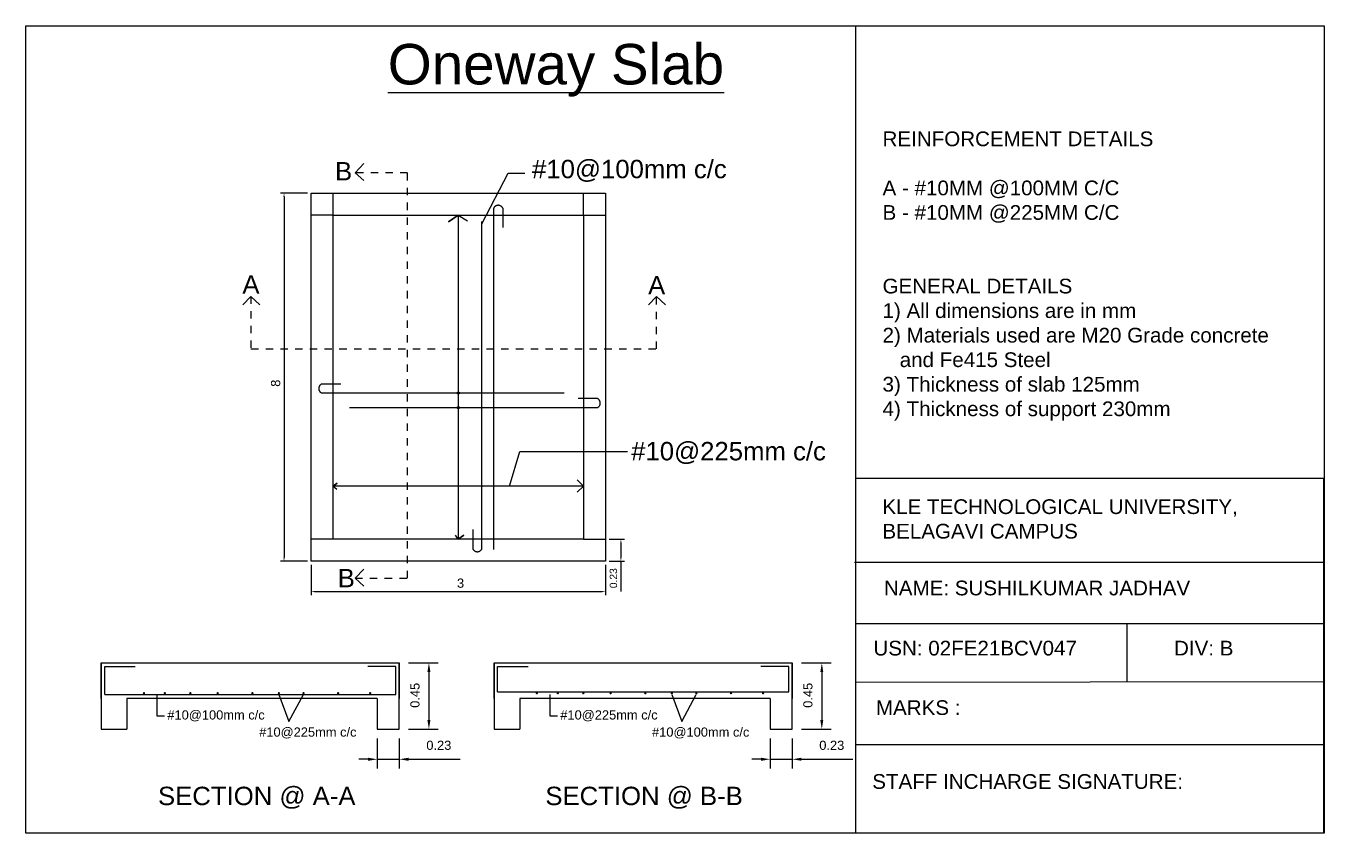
# Model space of a CAD drawing. Header units: metres. Extents: x 1633.6 to 1695.9, y 1860.4 to 1871.4.
# Drawn here: x 1633.61 to 1651.25, y 1860.37 to 1871.34 of the extents above; entities that cross this region are included whole.
import ezdxf

# ---------------------------------------------------------------- set-up
doc = ezdxf.new("R2010")
doc.units = ezdxf.units.M
doc.linetypes.add('ACAD_ISO02W100', pattern=[15, 12, -3])
doc.styles.get("Standard").update_dxf_attribs({"font": 'arial.ttf'})
doc.dimstyles.new('ISO-25', dxfattribs={"dimtxt": 2.5, "dimasz": 2.5, "dimexe": 1.25, "dimexo": 0.625, "dimtad": 1, "dimtxsty": 'Standard', "dimcen": 2.5, "dimadec": 0, "dimazin": 0, "dimtfac": 1, "dimtmove": 0, "dimatfit": 3, "dimfxl": 1, "dimarcsym": 0})

# ---------------------------------------------------------------- blocks, each defined once
blk = doc.blocks.new('*D23')
at = {"color": 0, "lineweight": -2, "ltscale": 0.05, "transparency": 16777216}
for p, q in [((1637.485, 1864.014), (1637.485, 1863.602)), ((1641.485, 1864.014), (1641.485, 1863.602)), ((1637.535, 1863.652), (1641.435, 1863.652))]:
    blk.add_line(p, q, dxfattribs=at)
at = {"color": 0, "ltscale": 0.05, "transparency": 16777216}
for points in [[(1637.535, 1863.66), (1637.535, 1863.643), (1637.485, 1863.652)], [(1641.435, 1863.66), (1641.435, 1863.643), (1641.485, 1863.652)]]:
    blk.add_solid(points, dxfattribs=at)
at = {"layer": 'Defpoints', "color": 0, "ltscale": 0.05, "transparency": 16777216}
for p in [(1637.485, 1864.064), (1641.485, 1864.064), (1641.485, 1863.652)]:
    blk.add_point(p, dxfattribs=at)
at = {"color": 0, "ltscale": 0.05, "transparency": 16777216, "insert": (1639.516, 1863.766), "char_height": 0.125, "attachment_point": 5}
blk.add_mtext('3', dxfattribs=at)
blk = doc.blocks.new('*D24')
at = {"color": 0, "lineweight": -2, "ltscale": 0.05, "transparency": 16777216}
for p, q in [((1637.435, 1869.064), (1637.068, 1869.064)), ((1637.118, 1869.014), (1637.118, 1864.114)), ((1637.435, 1864.064), (1637.068, 1864.064))]:
    blk.add_line(p, q, dxfattribs=at)
at = {"color": 0, "ltscale": 0.05, "transparency": 16777216}
for points in [[(1637.109, 1869.014), (1637.126, 1869.014), (1637.118, 1869.064)], [(1637.109, 1864.114), (1637.126, 1864.114), (1637.118, 1864.064)]]:
    blk.add_solid(points, dxfattribs=at)
at = {"layer": 'Defpoints', "color": 0, "ltscale": 0.05, "transparency": 16777216}
for p in [(1637.485, 1869.064), (1637.118, 1864.064), (1637.485, 1864.064)]:
    blk.add_point(p, dxfattribs=at)
at = {"color": 0, "ltscale": 0.05, "transparency": 16777216, "insert": (1637.004, 1866.483), "char_height": 0.125, "attachment_point": 5, "rotation": 90}
blk.add_mtext('8', dxfattribs=at)
blk = doc.blocks.new('*D27')
at = {"color": 0, "lineweight": -2, "ltscale": 0.05, "transparency": 16777216}
for p, q in [((1641.535, 1864.364), (1641.744, 1864.364)), ((1641.694, 1864.314), (1641.694, 1864.114)), ((1641.535, 1864.064), (1641.744, 1864.064)), ((1641.694, 1864.064), (1641.694, 1863.654))]:
    blk.add_line(p, q, dxfattribs=at)
at = {"color": 0, "ltscale": 0.05, "transparency": 16777216}
for points in [[(1641.686, 1864.314), (1641.703, 1864.314), (1641.694, 1864.364)], [(1641.686, 1864.114), (1641.703, 1864.114), (1641.694, 1864.064)]]:
    blk.add_solid(points, dxfattribs=at)
at = {"layer": 'Defpoints', "color": 0, "ltscale": 0.05, "transparency": 16777216}
for p in [(1641.485, 1864.364), (1641.485, 1864.064), (1641.694, 1864.064)]:
    blk.add_point(p, dxfattribs=at)
at = {"color": 0, "ltscale": 0.05, "transparency": 16777216, "insert": (1641.593, 1863.834), "char_height": 0.05, "attachment_point": 5, "rotation": 90}
blk.add_mtext('{\\H2x;0.23}', dxfattribs=at)
blk = doc.blocks.new('*D28')
at = {"color": 0, "lineweight": -2, "ltscale": 0.125, "transparency": 16777216}
for p, q in [((1638.384, 1861.658), (1638.384, 1861.249)), ((1638.684, 1861.658), (1638.684, 1861.249)), ((1638.259, 1861.374), (1638.134, 1861.374)), ((1638.384, 1861.374), (1638.684, 1861.374)), ((1638.809, 1861.374), (1639.509, 1861.374))]:
    blk.add_line(p, q, dxfattribs=at)
at = {"color": 0, "ltscale": 0.125, "transparency": 16777216}
for points in [[(1638.259, 1861.395), (1638.259, 1861.353), (1638.384, 1861.374)], [(1638.809, 1861.395), (1638.809, 1861.353), (1638.684, 1861.374)]]:
    blk.add_solid(points, dxfattribs=at)
at = {"layer": 'Defpoints', "color": 0, "ltscale": 0.125, "transparency": 16777216}
for p in [(1638.384, 1861.783), (1638.684, 1861.783), (1638.684, 1861.374)]:
    blk.add_point(p, dxfattribs=at)
at = {"color": 0, "ltscale": 0.125, "transparency": 16777216, "insert": (1639.221, 1861.563), "char_height": 0.125, "attachment_point": 5}
blk.add_mtext('0.23', dxfattribs=at)
blk = doc.blocks.new('*D29')
at = {"color": 0, "lineweight": -2, "ltscale": 0.125, "transparency": 16777216}
for p, q in [((1638.809, 1862.683), (1639.211, 1862.683)), ((1639.086, 1862.558), (1639.086, 1861.908)), ((1638.809, 1861.783), (1639.211, 1861.783))]:
    blk.add_line(p, q, dxfattribs=at)
at = {"color": 0, "ltscale": 0.125, "transparency": 16777216}
for points in [[(1639.065, 1862.558), (1639.107, 1862.558), (1639.086, 1862.683)], [(1639.065, 1861.908), (1639.107, 1861.908), (1639.086, 1861.783)]]:
    blk.add_solid(points, dxfattribs=at)
at = {"layer": 'Defpoints', "color": 0, "ltscale": 0.125, "transparency": 16777216}
for p in [(1638.684, 1862.683), (1638.684, 1861.783), (1639.086, 1861.783)]:
    blk.add_point(p, dxfattribs=at)
at = {"color": 0, "ltscale": 0.125, "transparency": 16777216, "insert": (1638.897, 1862.243), "char_height": 0.125, "width": 0.22783, "attachment_point": 5, "rotation": 90}
blk.add_mtext('0.45', dxfattribs=at)
blk = doc.blocks.new('*D30')
at = {"color": 0, "lineweight": -2, "ltscale": 0.125, "transparency": 16777216}
for p, q in [((1643.722, 1861.658), (1643.722, 1861.249)), ((1644.022, 1861.658), (1644.022, 1861.249)), ((1643.597, 1861.374), (1643.472, 1861.374)), ((1643.722, 1861.374), (1644.022, 1861.374)), ((1644.147, 1861.374), (1644.846, 1861.374))]:
    blk.add_line(p, q, dxfattribs=at)
at = {"color": 0, "ltscale": 0.125, "transparency": 16777216}
for points in [[(1643.597, 1861.395), (1643.597, 1861.353), (1643.722, 1861.374)], [(1644.147, 1861.395), (1644.147, 1861.353), (1644.022, 1861.374)]]:
    blk.add_solid(points, dxfattribs=at)
at = {"layer": 'Defpoints', "color": 0, "ltscale": 0.125, "transparency": 16777216}
for p in [(1643.722, 1861.783), (1644.022, 1861.783), (1644.022, 1861.374)]:
    blk.add_point(p, dxfattribs=at)
at = {"color": 0, "ltscale": 0.125, "transparency": 16777216, "insert": (1644.559, 1861.563), "char_height": 0.125, "attachment_point": 5}
blk.add_mtext('0.23', dxfattribs=at)
blk = doc.blocks.new('*D31')
at = {"color": 0, "lineweight": -2, "ltscale": 0.125, "transparency": 16777216}
for p, q in [((1644.147, 1862.683), (1644.549, 1862.683)), ((1644.424, 1862.558), (1644.424, 1861.908)), ((1644.147, 1861.783), (1644.549, 1861.783))]:
    blk.add_line(p, q, dxfattribs=at)
at = {"color": 0, "ltscale": 0.125, "transparency": 16777216}
for points in [[(1644.403, 1862.558), (1644.444, 1862.558), (1644.424, 1862.683)], [(1644.403, 1861.908), (1644.444, 1861.908), (1644.424, 1861.783)]]:
    blk.add_solid(points, dxfattribs=at)
at = {"layer": 'Defpoints', "color": 0, "ltscale": 0.125, "transparency": 16777216}
for p in [(1644.022, 1862.683), (1644.022, 1861.783), (1644.424, 1861.783)]:
    blk.add_point(p, dxfattribs=at)
at = {"color": 0, "ltscale": 0.125, "transparency": 16777216, "insert": (1644.235, 1862.243), "char_height": 0.125, "width": 0.22783, "attachment_point": 5, "rotation": 90}
blk.add_mtext('0.45', dxfattribs=at)

msp = doc.modelspace()

# ---------------------------------------------------------------- hatches: boundary and pattern name
at = {"linetype": 'ACAD_ISO02W100'}
h = msp.add_hatch(color=256, dxfattribs=at)
h.dxf.hatch_style = 1
h.paths.add_polyline_path([(1639.485, 1866.364, 0.414214), (1639.471, 1866.35), (1639.485, 1866.35)])
h.paths.add_polyline_path([(1639.485, 1866.364), (1639.485, 1866.35), (1639.499, 1866.35, 0.414214)])
h.paths.add_polyline_path([(1639.499, 1866.35), (1639.485, 1866.35), (1639.485, 1866.336, 0.414214)])
h.paths.add_polyline_path([(1639.485, 1866.35), (1639.471, 1866.35, 0.414214), (1639.485, 1866.336)])
h = msp.add_hatch(color=256, dxfattribs=at)
h.dxf.hatch_style = 1
h.paths.add_polyline_path([(1639.485, 1866.165, 0.414214), (1639.471, 1866.151), (1639.485, 1866.151)])
h.paths.add_polyline_path([(1639.485, 1866.165), (1639.485, 1866.151), (1639.499, 1866.151, 0.414214)])
h.paths.add_polyline_path([(1639.499, 1866.151), (1639.485, 1866.151), (1639.485, 1866.137, 0.414214)])
h.paths.add_polyline_path([(1639.485, 1866.151), (1639.471, 1866.151, 0.414214), (1639.485, 1866.137)])
h = msp.add_hatch(color=256, dxfattribs=at)
h.dxf.hatch_style = 1
h.paths.add_polyline_path([(1639.806, 1865.098, 0.414214), (1639.792, 1865.084), (1639.806, 1865.084)])
h.paths.add_polyline_path([(1639.806, 1865.098), (1639.806, 1865.084), (1639.82, 1865.084, 0.414214)])
h.paths.add_polyline_path([(1639.82, 1865.084), (1639.806, 1865.084), (1639.806, 1865.07, 0.414214)])
h.paths.add_polyline_path([(1639.806, 1865.084), (1639.792, 1865.084, 0.414214), (1639.806, 1865.07)])
h = msp.add_hatch(color=256, dxfattribs=at)
h.dxf.hatch_style = 1
h.paths.add_polyline_path([(1639.966, 1865.098, 0.414214), (1639.952, 1865.084), (1639.966, 1865.084)])
h.paths.add_polyline_path([(1639.966, 1865.098), (1639.966, 1865.084), (1639.98, 1865.084, 0.414214)])
h.paths.add_polyline_path([(1639.98, 1865.084), (1639.966, 1865.084), (1639.966, 1865.07, 0.414214)])
h.paths.add_polyline_path([(1639.966, 1865.084), (1639.952, 1865.084, 0.414214), (1639.966, 1865.07)])
h = msp.add_hatch(color=256, dxfattribs=at)
h.dxf.hatch_style = 1
h.paths.add_polyline_path([(1635.231, 1862.272, 1), (1635.199, 1862.272, 1)])
h = msp.add_hatch(color=256, dxfattribs=at)
h.dxf.hatch_style = 1
h.paths.add_polyline_path([(1635.515, 1862.272, 1), (1635.483, 1862.272, 1)])
h = msp.add_hatch(color=256, dxfattribs=at)
h.dxf.hatch_style = 1
h.paths.add_polyline_path([(1635.862, 1862.272, 1), (1635.829, 1862.272, 1)])
h = msp.add_hatch(color=256, dxfattribs=at)
h.dxf.hatch_style = 1
h.paths.add_polyline_path([(1636.233, 1862.272, 1), (1636.201, 1862.272, 1)])
h = msp.add_hatch(color=256, dxfattribs=at)
h.dxf.hatch_style = 1
h.paths.add_polyline_path([(1636.705, 1862.272, 1), (1636.672, 1862.272, 1)])
h = msp.add_hatch(color=256, dxfattribs=at)
h.dxf.hatch_style = 1
h.paths.add_polyline_path([(1637.064, 1862.272, 1), (1637.032, 1862.272, 1)])
h = msp.add_hatch(color=256, dxfattribs=at)
h.dxf.hatch_style = 1
h.paths.add_polyline_path([(1637.399, 1862.272, 1), (1637.366, 1862.272, 1)])
h = msp.add_hatch(color=256, dxfattribs=at)
h.dxf.hatch_style = 1
h.paths.add_polyline_path([(1637.869, 1862.272, 1), (1637.836, 1862.272, 1)])
h = msp.add_hatch(color=256, dxfattribs=at)
h.dxf.hatch_style = 1
h.paths.add_polyline_path([(1638.304, 1862.272, 1), (1638.271, 1862.272, 1)])
h = msp.add_hatch(color=256, dxfattribs=at)
h.dxf.hatch_style = 1
h.paths.add_polyline_path([(1640.569, 1862.272, 1), (1640.536, 1862.272, 1)])
h = msp.add_hatch(color=256, dxfattribs=at)
h.dxf.hatch_style = 1
h.paths.add_polyline_path([(1640.853, 1862.272, 1), (1640.82, 1862.272, 1)])
h = msp.add_hatch(color=256, dxfattribs=at)
h.dxf.hatch_style = 1
h.paths.add_polyline_path([(1641.2, 1862.272, 1), (1641.167, 1862.272, 1)])
h = msp.add_hatch(color=256, dxfattribs=at)
h.dxf.hatch_style = 1
h.paths.add_polyline_path([(1641.571, 1862.272, 1), (1641.538, 1862.272, 1)])
h = msp.add_hatch(color=256, dxfattribs=at)
h.dxf.hatch_style = 1
h.paths.add_polyline_path([(1642.043, 1862.272, 1), (1642.01, 1862.272, 1)])
h = msp.add_hatch(color=256, dxfattribs=at)
h.dxf.hatch_style = 1
h.paths.add_polyline_path([(1642.402, 1862.272, 1), (1642.369, 1862.272, 1)])
h = msp.add_hatch(color=256, dxfattribs=at)
h.dxf.hatch_style = 1
h.paths.add_polyline_path([(1642.736, 1862.272, 1), (1642.704, 1862.272, 1)])
h = msp.add_hatch(color=256, dxfattribs=at)
h.dxf.hatch_style = 1
h.paths.add_polyline_path([(1643.206, 1862.272, 1), (1643.174, 1862.272, 1)])
h = msp.add_hatch(color=256, dxfattribs=at)
h.dxf.hatch_style = 1
h.paths.add_polyline_path([(1643.642, 1862.272, 1), (1643.609, 1862.272, 1)])

# ---------------------------------------------------------------- linework, layer by layer
for p, q in [((1644.887, 1865.193), (1644.887, 1871.337)), ((1637.785, 1868.764), (1637.785, 1869.064)), ((1641.185, 1868.764), (1641.185, 1869.064)), ((1637.785, 1868.764), (1637.485, 1868.764)), ((1641.185, 1868.764), (1641.485, 1868.764)), ((1637.785, 1864.364), (1637.485, 1864.364)), ((1641.185, 1864.364), (1641.485, 1864.364)), ((1644.87, 1864.052), (1651.247, 1864.052)), ((1644.88, 1863.219), (1651.247, 1863.219)), ((1648.567, 1863.219), (1648.567, 1862.428)), ((1644.89, 1862.423), (1651.247, 1862.432)), ((1644.89, 1861.576), (1651.247, 1861.576))]:
    msp.add_line(p, q)
for p, q in [((1638.085, 1869.343), (1638.2, 1869.466)), ((1638.085, 1869.343), (1638.2, 1869.235)), ((1638.2, 1869.235), (1638.085, 1869.343)), ((1639.806, 1868.648), (1640.165, 1869.338)), ((1640.165, 1869.338), (1640.389, 1869.338)), ((1639.485, 1868.764), (1639.35, 1868.676)), ((1639.35, 1868.676), (1639.485, 1868.764)), ((1639.485, 1868.764), (1639.485, 1864.364)), ((1639.485, 1868.764), (1639.61, 1868.688)), ((1639.966, 1864.225), (1639.966, 1868.861)), ((1640.09, 1868.861), (1640.09, 1868.6)), ((1639.806, 1864.233), (1639.806, 1868.679)), ((1636.669, 1867.662), (1636.56, 1867.547)), ((1636.56, 1867.547), (1636.669, 1867.662)), ((1636.669, 1867.662), (1636.791, 1867.547)), ((1642.176, 1867.662), (1642.068, 1867.547)), ((1642.068, 1867.547), (1642.176, 1867.662)), ((1642.176, 1867.662), (1642.299, 1867.547)), ((1637.629, 1866.473), (1637.89, 1866.473)), ((1640.922, 1866.35), (1637.629, 1866.35)), ((1641.375, 1866.274), (1641.114, 1866.274)), ((1638.009, 1866.151), (1641.375, 1866.151)), ((1640.183, 1865.084), (1640.322, 1865.556)), ((1640.322, 1865.556), (1641.784, 1865.556)), ((1637.785, 1865.084), (1637.842, 1865.125)), ((1637.842, 1865.125), (1637.785, 1865.084)), ((1641.185, 1865.084), (1637.785, 1865.084)), ((1637.785, 1865.084), (1637.836, 1865.042)), ((1641.185, 1865.084), (1641.099, 1865.17)), ((1641.099, 1865.17), (1641.185, 1865.084)), ((1641.185, 1865.084), (1641.101, 1865.001)), ((1639.485, 1864.364), (1639.446, 1864.418)), ((1639.485, 1864.364), (1639.561, 1864.418)), ((1639.561, 1864.418), (1639.485, 1864.364)), ((1639.683, 1864.494), (1639.683, 1864.233)), ((1639.806, 1864.233), (1639.806, 1864.494)), ((1638.085, 1863.836), (1638.2, 1863.958)), ((1638.085, 1863.836), (1638.2, 1863.727)), ((1638.2, 1863.727), (1638.085, 1863.836)), ((1634.634, 1862.683), (1634.634, 1861.783)), ((1634.682, 1862.256), (1634.682, 1862.634)), ((1634.682, 1862.634), (1635.095, 1862.634)), ((1638.636, 1862.634), (1638.256, 1862.634)), ((1638.636, 1862.256), (1638.636, 1862.634)), ((1638.684, 1861.783), (1638.684, 1862.683)), ((1639.972, 1862.683), (1639.972, 1861.783)), ((1640.019, 1862.288), (1640.019, 1862.634)), ((1640.019, 1862.634), (1640.433, 1862.634)), ((1643.974, 1862.634), (1643.594, 1862.634)), ((1643.974, 1862.288), (1643.974, 1862.634)), ((1644.022, 1861.783), (1644.022, 1862.683)), ((1634.682, 1862.256), (1638.636, 1862.256)), ((1635.389, 1862.256), (1635.389, 1861.966)), ((1637.046, 1862.256), (1637.184, 1861.888)), ((1637.184, 1861.888), (1637.382, 1862.256)), ((1640.019, 1862.288), (1643.974, 1862.288)), ((1640.727, 1862.256), (1640.727, 1861.966)), ((1642.384, 1862.256), (1642.522, 1861.888)), ((1642.522, 1861.888), (1642.719, 1862.256)), ((1634.984, 1862.198), (1634.984, 1861.783)), ((1638.384, 1862.198), (1638.384, 1861.783)), ((1640.322, 1862.198), (1640.322, 1861.783)), ((1643.722, 1862.198), (1643.722, 1861.783)), ((1635.389, 1861.966), (1635.496, 1861.966)), ((1640.727, 1861.966), (1640.834, 1861.966)), ((1634.634, 1861.783), (1634.984, 1861.783)), ((1638.384, 1861.783), (1638.684, 1861.783)), ((1639.972, 1861.783), (1640.322, 1861.783)), ((1643.722, 1861.783), (1644.022, 1861.783))]:
    msp.add_line(p, q, dxfattribs=at)
at = {"linetype": 'ACAD_ISO02W100', "ltscale": 0.005}
for p, q in [((1638.796, 1869.343), (1638.085, 1869.343)), ((1638.796, 1863.836), (1638.796, 1869.343)), ((1636.669, 1867.662), (1636.669, 1866.951)), ((1642.176, 1866.951), (1642.176, 1867.662)), ((1636.669, 1866.951), (1642.176, 1866.951)), ((1638.085, 1863.836), (1638.796, 1863.836))]:
    msp.add_line(p, q, dxfattribs=at)
for points in [[(1633.612, 1871.337), (1651.247, 1871.337), (1651.247, 1860.372), (1633.612, 1860.372)], [(1637.485, 1869.064), (1641.485, 1869.064), (1641.485, 1864.064), (1637.485, 1864.064)], [(1637.785, 1868.764), (1641.185, 1868.764), (1641.185, 1864.364), (1637.785, 1864.364)], [(1651.241, 1860.372), (1644.887, 1860.372), (1644.887, 1865.193), (1651.241, 1865.193)]]:
    msp.add_lwpolyline(points, close=True)
at = {"linetype": 'ACAD_ISO02W100'}
for points in [[(1634.634, 1862.198), (1634.634, 1862.683), (1638.684, 1862.683), (1638.684, 1862.198)], [(1639.972, 1862.198), (1639.972, 1862.683), (1644.022, 1862.683), (1644.022, 1862.198)], [(1638.384, 1862.198), (1634.984, 1862.198)], [(1643.722, 1862.198), (1640.322, 1862.198)]]:
    msp.add_lwpolyline(points, dxfattribs=at)
for centre in [(1639.485, 1866.35), (1639.485, 1866.151)]:
    msp.add_circle(centre, 0.014, dxfattribs=at)
for centre, start, end in [((1640.028, 1868.832), 25.0834, 154.9166), ((1637.658, 1866.411), 115.0834, 244.9166), ((1641.346, 1866.213), 295.0834, 64.9166), ((1639.744, 1864.262), 205.0834, 334.9166)]:
    msp.add_arc(centre, 0.0681, start, end, dxfattribs=at)

# ---------------------------------------------------------------- texts
at = {"linetype": 'ACAD_ISO02W100', "attachment_point": 1}
for s, heights, insert, char_height in [('{\\LOneway Slab}', [0.304], (1638.527, 1871.092), 0.55), ('B', [0], (1637.811, 1869.488), 0.25), ('#10@100mm c/c', [0], (1640.487, 1869.518), 0.25), ('A', [0], (1636.552, 1867.95), 0.25), ('A', [0], (1642.064, 1867.939), 0.25), ('#10@225mm c/c', [0], (1641.834, 1865.685), 0.25), ('B', [0], (1637.847, 1863.96), 0.25), ('#10@100mm c/c', [0.0813], (1635.533, 1862.039), 0.125), ('#10@225mm c/c', [0.0813], (1640.871, 1862.039), 0.125), ('#10@225mm c/c', [0], (1636.78, 1861.806), 0.125), ('#10@100mm c/c', [0], (1642.117, 1861.806), 0.125), ('SECTION @ A-A', [0], (1635.406, 1861.001), 0.25), ('SECTION @ B-B', [0], (1640.668, 1861.001), 0.25)]:
    msp.add_mtext_dynamic_manual_height_columns(s, width=6.54818, gutter_width=12.5, heights=heights, dxfattribs=dict(at, insert=insert, char_height=char_height))
at = {"char_height": 0.2, "attachment_point": 1}
for s, width, insert in [('REINFORCEMENT DETAILS\\P\\PA - #10MM @100MM C/C\\PB - #10MM @225MM C/C\\P\\P\\PGENERAL DETAILS\\P1) All dimensions are in mm\\P2) Materials used are M20 Grade concrete \\P   and Fe415 Steel\\P3) Thickness of slab 125mm\\P4) Thickness of support 230mm', 5.31534, (1645.249, 1869.903)), ('KLE TECHNOLOGICAL UNIVERSITY, BELAGAVI CAMPUS', 6.07699, (1645.247, 1864.906)), ('NAME: SUSHILKUMAR JADHAV', 5.31098, (1645.268, 1863.801)), ('USN: 02FE21BCV047                 DIV: B', 5.83187, (1645.125, 1862.984)), ('MARKS :', 5.35049, (1645.159, 1862.176)), ('STAFF INCHARGE SIGNATURE:', 5.2546, (1645.109, 1861.172))]:
    msp.add_mtext_dynamic_manual_height_columns(s, width=width, gutter_width=12.5, heights=[0], dxfattribs=dict(at, insert=insert))

# ---------------------------------------------------------------- dimensions: what is measured, and where the dimension line sits
at = {"ltscale": 0.05}
dim = msp.add_linear_dim(base=(1637.118, 1864.064), p1=(1637.485, 1869.064), p2=(1637.485, 1864.064), angle=90, text='8', dimstyle='ISO-25', override={"dimtxt": 0.125, "dimasz": 0.05, "dimexe": 0.05, "dimexo": 0.05, "dimgap": 0.05}, dxfattribs=at)
dim.commit()
dim.dimension.update_dxf_attribs({"geometry": '*D24', "text_midpoint": (1637.118, 1866.483), "dimtype": 160})
dim = msp.add_linear_dim(base=(1641.694, 1864.064), p1=(1641.485, 1864.364), p2=(1641.485, 1864.064), angle=90, text='{\\H2x;0.23}', dimstyle='ISO-25', override={"dimtxt": 0.05, "dimasz": 0.05, "dimexe": 0.05, "dimexo": 0.05, "dimgap": 0.05, "dimdsep": 46}, dxfattribs=at)
dim.commit()
dim.dimension.update_dxf_attribs({"geometry": '*D27', "text_midpoint": (1641.593, 1863.834)})
dim = msp.add_linear_dim(base=(1641.485, 1863.652), p1=(1637.485, 1864.064), p2=(1641.485, 1864.064), text='3', dimstyle='ISO-25', override={"dimtxt": 0.125, "dimasz": 0.05, "dimexe": 0.05, "dimexo": 0.05, "dimgap": 0.05}, dxfattribs=at)
dim.commit()
dim.dimension.update_dxf_attribs({"geometry": '*D23', "text_midpoint": (1639.516, 1863.652), "dimtype": 160})
at = {"ltscale": 0.125}
for base, p1, p2, picture, middle in [((1639.086, 1861.783), (1638.684, 1862.683), (1638.684, 1861.783), '*D29', (1639.086, 1862.243)), ((1644.424, 1861.783), (1644.022, 1862.683), (1644.022, 1861.783), '*D31', (1644.424, 1862.243))]:
    dim = msp.add_linear_dim(base=base, p1=p1, p2=p2, angle=90, text='0.45', dimstyle='ISO-25', override={"dimtxt": 0.125, "dimasz": 0.125, "dimexe": 0.125, "dimexo": 0.125, "dimgap": 0.125, "dimdsep": 46}, dxfattribs=at)
    dim.commit()
    dim.dimension.update_dxf_attribs({"geometry": picture, "text_midpoint": middle, "dimtype": 160})
for base, p1, p2, picture, middle in [((1638.684, 1861.374), (1638.384, 1861.783), (1638.684, 1861.783), '*D28', (1639.221, 1861.374)), ((1644.022, 1861.374), (1643.722, 1861.783), (1644.022, 1861.783), '*D30', (1644.559, 1861.374))]:
    dim = msp.add_linear_dim(base=base, p1=p1, p2=p2, text='0.23', dimstyle='ISO-25', override={"dimtxt": 0.125, "dimasz": 0.125, "dimexe": 0.125, "dimexo": 0.125, "dimgap": 0.125, "dimdsep": 46}, dxfattribs=at)
    dim.commit()
    dim.dimension.update_dxf_attribs({"geometry": picture, "text_midpoint": middle, "dimtype": 160})

doc.saveas('drawing.dxf')
